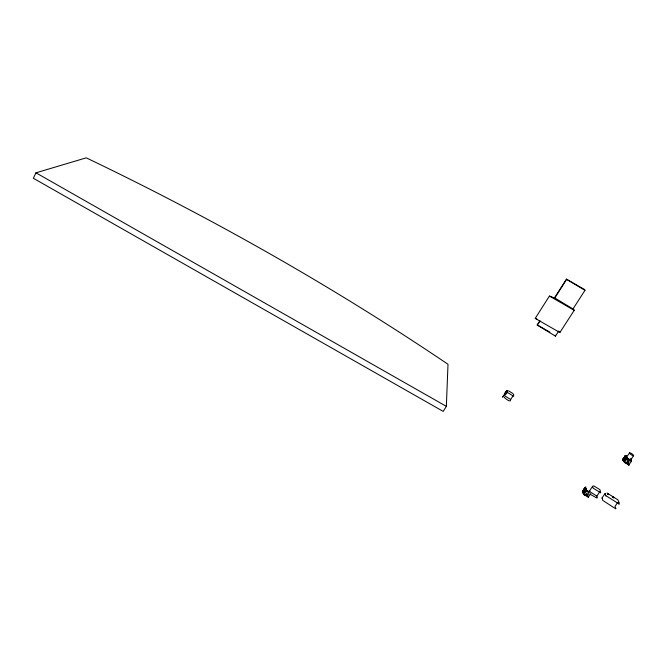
<?xml version="1.0" encoding="UTF-8"?>
<svg xmlns="http://www.w3.org/2000/svg" width="667" height="667" viewBox="0 0 667 667"><rect width="100%" height="100%" fill="white"/><g stroke="black" fill="none" stroke-linecap="round" stroke-linejoin="round"><path stroke-width="1" d="M583.333 492.471L583.992 494.064L582.416 491.404L584.859 487.894M583.083 492.596C589.153 477.514 583.308 497.474 582.858 491.262M589.111 492.213L586.318 490.328L586.001 488.544L583.333 493.188L583.908 492.471L583.183 492.671L583.908 492.471M590.779 493.697L588.344 497.007L584.075 494.714L586.16 491.07L585.993 489.27L587.143 490.995L589.294 491.963L587.91 491.554M607.562 493.713L607.72 493.73M505.069 394.664C505.127 393.572 504.51 393.663 504.919 394.514C503.885 391.346 510.872 388.586 505.553 393.98M585.876 488.436L586.885 490.679L585.659 488.186L585.501 489.003L584.609 488.086L585.851 488.352L585.051 488.061L586.068 488.611L586.035 489.545L585.859 488.544M624.671 462.114C620.402 460.463 626.221 455.394 625.146 455.945C626.647 456.803 625.146 455.586 627.497 458.738L631.532 461.205L628.798 464.941L624.57 462.131L627.038 458.704L630.849 460.13L631.424 459.338M585.484 488.311L582.941 492.196L582.483 491.204L583.1 492.454L582.616 491.312M623.47 460.664C629.415 453.602 624.587 455.686 623.462 460.213C624.245 459.913 622.003 459.972 623.837 459.922M631.19 459.096C632.133 460.23 630.715 459.088 631.182 459.73C630.974 459.246 631.707 460.105 631.09 459.088M582.775 491.546C588.694 485.768 582.816 489.528 585.293 487.994C579.957 493.88 583.917 490.829 582.791 492.063C587.052 488.327 584.834 487.802 584.967 488.169C582.316 490.754 582.933 492.463 582.491 491.621C583.383 489.886 584.3 487.06 585.701 488.669M583.958 494.455L583.542 492.571M587.777 495.881L587.327 495.914M608.304 494.597C607.879 493.955 609.029 494.139 608.179 494.622M626.388 456.486L626.797 458.888C625.713 456.07 627.981 459.305 626.913 458.179C625.663 455.719 627.78 457.287 625.738 459.221M626.913 463.29C627.872 463.532 625.663 463.932 627.255 463.198M582.7 491.637L582.941 492.196M585.985 488.519L586.026 489.486L585.851 489.028M612.731 497.24C614.707 497.599 612.981 496.907 613.523 497.916M504.986 394.53C505.869 394.314 503.702 393.697 504.886 393.697C505.027 394.572 505.102 394.739 504.686 393.622C505.486 396.732 506.895 388.311 507.62 391.254M585.009 488.536C585.643 489.228 584.2 486.81 585.418 488.911M613.615 497.699L612.639 496.69L613.623 497.607M626.463 457.479L626.405 456.511L626.58 457.395M631.282 459.947L630.632 459.738M631.349 459.204L631.466 459.821L630.065 460.18M631.057 459.813C631.574 459.471 630.365 458.312 631.432 459.88M613.565 497.098C613.19 497.89 614.074 496.823 612.798 497.207M613.073 496.748C612.073 495.864 613.982 498.174 613.423 496.94M613.623 497.274C613.79 497.499 612.873 497.215 613.657 497.44M631.249 459.104L631.124 459.771M631.332 459.446L631.474 459.771M583.508 493.155L586.16 489.836L585.951 489.178L586.243 490.353L585.826 488.944L586.035 489.545M586.193 495.481C586.76 495.456 585.326 495.848 586.551 495.264M631.541 461.347L631.082 460.505C631.341 461.481 631.399 459.563 630.623 459.963M583.108 492.304L585.693 488.236L586.143 489.261L586.185 488.828M586.193 489.153L585.976 488.552L586.201 488.903M626.897 458.779L626.605 457.537M625.854 456.862L626.021 456.136L626.913 458.179L626.505 456.595L626.455 457.42L626.263 456.32L625.246 456.086L622.861 459.43L623.061 460.105L626.063 456.17L625.338 455.869L626.005 456.862M507.295 390.929C495.548 405.428 509.113 390.003 506.787 390.795C507.895 390.053 503.185 395.022 505.227 394.472M583.942 492.888L583.191 492.813L584.192 494.806L583.333 493.188L585.918 489.336M626.463 457.362L626.621 456.837M624.012 460.58L622.761 459.396L623.17 460.188L622.845 459.196L623.412 459.53M504.944 394.464L504.627 393.622L505.144 394.222M613.348 497.549L612.639 496.773L613.256 497.007M624.479 461.256C623.603 461.522 623.203 459.163 622.845 459.796C623.253 459.588 623.52 461.864 625.871 456.07M446.348 406.361L447.999 364.265C332.808 286.51 211.572 217.851 86.243 157.837L35.96 172.811L33.35 178.256L443.188 411.397L446.348 406.361L35.96 172.811M505.211 394.806L505.227 394.722M586.743 490.303C586.176 489.786 586.31 489.703 586.118 489.761M627.113 458.679L626.613 457.304L627.439 458.646L631.074 460.005L630.165 460.205L631.165 460.113L628.664 459.53L630.323 459.955M507.295 391.187L506.828 390.787L504.569 394.114M504.877 393.847L504.636 394.23M506.386 390.979L506.953 391.421M586.318 490.328L586.26 489.728M623.595 460.338L622.845 459.196L623.537 460.405M585.893 495.373L585.576 495.231M583.35 492.379L583.116 491.821M626.221 456.361C625.788 455.052 621.602 459.713 623.245 460.13M626.138 456.211L626.505 457.279M623.728 460.03C621.519 460.372 624.154 458.321 625.954 456.361C624.537 456.245 625.496 456.211 625.629 455.92C627.43 456.386 621.902 460.505 623.953 459.922M626.221 456.32L625.296 456.078L625.963 456.095M583.408 493.23C584.075 494.689 583.967 493.221 583.433 493.438L583.908 493.113L583.358 493.138M586.626 490.528C583.583 488.244 590.462 492.613 588.669 491.913M627.055 458.304L626.621 457.387L629.006 459.313M507.262 391.554L507.395 391.037M631.499 461.489L631.015 460.213L631.324 460.705M586.043 495.506L586.61 495.681M585.859 490.003L586.143 489.486L586.16 491.07L585.859 490.003C586.743 489.636 586.168 490.37 586.426 489.845M623.061 460.105L625.596 455.911M627.047 463.682L626.446 463.257L626.897 463.365M582.499 491.229L583.158 492.388M627.664 458.404L628.022 459.104L626.663 457.429L623.895 461.397L624.212 461.055L624.612 462.064M505.586 394.164C508.587 393.422 505.778 389.428 507.228 391.321M582.424 491.437L582.591 491.946L582.616 491.421M631.099 459.321C631.199 460.097 630.598 458.921 631.382 459.68M506.87 390.82L505.186 394.022M626.455 457.087L626.83 458.204M583.35 493.322C586.551 490.729 586.035 487.193 586.018 489.428L586.393 490.32L586.276 489.803M586.843 490.92C585.884 489.261 587.227 490.328 586.26 490.962M583.25 492.746L583.758 492.605M623.111 459.271L623.203 460.18M627.797 458.504L628.197 458.854M625.488 455.961L625.654 456.678M625.871 456.47L625.304 456.111L625.813 456.186M627.088 458.054L627.497 458.738M626.413 456.962L626.63 457.045M587.969 496.131L587.969 496.948L587.877 496.015L587.018 495.898M626.588 457.195L623.803 461.289L624.671 461.247M585.309 488.169L584.651 488.077L585.709 488.486M507.145 391.487C506.003 390.528 507.429 391.054 506.82 391.079M624.354 461.464L624.771 462.706L623.937 461.381L624.412 461.297M507.162 391.312L506.795 390.87M623.253 459.922L623.712 460.197M589.878 491.246L589.703 490.887M627.605 458.596L626.88 457.629L627.23 458.371M582.808 492.163L582.433 491.346L582.966 491.796M628.114 463.907L628.564 463.898L627.505 463.915M628.648 464.049L628.572 464.874L628.547 463.949M631.274 459.997L630.257 460.213L630.815 459.788M586.835 490.462L587.485 491.179L586.852 490.362M607.937 494.055L608.054 494.43M585.159 488.086L585.559 488.911M584.767 488.061L585.418 488.594L584.942 487.877M624.029 460.322L622.836 459.546M583.216 492.321L582.533 491.862L582.9 491.637M625.754 456.77L625.329 456.095L626.055 456.778M623.795 461.114L626.263 456.945M504.594 393.772L504.744 394.18L504.544 393.78M602.109 497.949L602.818 500.433L615.741 508.829M623.995 461.397C624.954 462.331 623.77 461.256 624.487 461.389M583.058 492.221L583.225 491.929M583.433 493.155L584.634 493.964M583.925 493.747L583.542 493.071M582.458 491.321L582.716 492.071M625.538 456.587L625.262 455.936L625.696 456.37M612.639 496.773L613.373 497.282M625.046 456.003L625.479 456.02M583.542 493.43L583.883 494.122L583.608 493.338M588.294 491.462L588.803 491.721M629.398 459.855L630.749 460.08L630.148 460.13M586.493 490.287L586.176 489.561M625.421 456.495L625.438 456.22M626.213 456.553L625.004 456.103L625.396 455.886M582.791 491.887L583.3 492.171L583.008 491.729M586.076 489.561L586.468 490.862M630.432 460.113L630.924 460.055M608.254 494.489L607.895 493.972M626.838 458.829L626.388 457.896L626.613 457.445L627.005 457.896M625.629 462.581C626.647 463.598 624.512 461.689 625.996 463.115M608.362 494.439L607.937 494.214M587.152 490.82L586.81 490.52M507.203 391.17L506.895 390.97M624.162 461.381C624.712 462.431 623.47 460.872 624.554 461.339M624.17 461.439L624.504 462.156L624.287 461.489M507.137 391.129L506.87 391.346M535.217 318.384L549.416 296.065L555.319 298.282L573.845 309.48L574.204 310.322L559.871 332.541L535.217 318.384L536.918 318.976M558.788 330.965L555.444 336.151L537.177 325.029L539.928 320.702M554.277 298.216L566.408 279.181L584.542 289.52L584.967 290.353L572.711 309.363M537.177 325.029L539.161 322.469M555.144 297.407L566.725 279.256M630.932 459.313L630.615 459.555M505.619 394.23L506.737 392.496M504.119 397.207C504.719 397.932 511.155 403.585 510.672 399.516L513.482 395.147M585.568 488.544L584.992 487.927L585.526 488.419M583.1 492.821L585.718 488.869M583.216 493.105L585.859 489.228M589.278 491.204L592.655 486.268L593.697 485.868L599.95 489.661L600.709 492.838L593.088 488.086L592.596 486.468M589.736 493.989L596.848 498.057L597.349 497.732L596.848 496.081L599.633 492.013M623.512 460.814L626.296 456.728M623.653 461.08L626.371 457.128M623.728 461.18L629.548 452.876A2.476 0.584 34.7 0 1 631.916 453.802A2.476 0.584 34.7 0 1 633.65 455.628L630.123 460.772M601.909 498.099L605.252 493.247M619.126 503.952L606.028 495.781M617.484 502.651L614.982 506.511L615.899 508.596M584.609 488.136L585.434 488.277M585.284 494.681L583.783 493.78L584.3 494.047M585.201 488.511L584.842 488.069M587.819 491.262L588.669 491.621M623.478 459.838L623.478 460.322M583.617 493.538L583.825 493.989L583.683 493.355M628.898 464.374L629.031 464.907L628.606 464.024M626.913 458.179L626.997 457.762M584.242 494.072L585.151 494.581M626.388 457.896L626.613 457.445L626.697 458.279M628.039 463.907L627.714 463.949M629.323 459.738L630.232 459.955M623.895 461.397L624.212 461.055L624.379 461.622M608.137 494.255L608.279 494.314M628.422 464.149L627.93 464.007M584.834 488.136L585.543 488.136M586.46 489.945L586.393 489.995M582.741 491.604L582.983 491.904M583.525 493.555L583.925 494.18L583.683 493.422M584.942 494.822L585.276 495.064L584.817 494.689M605.052 493.672L605.869 496.006M630.682 458.938L630.865 459.305M624.345 461.714L624.154 461.247L624.771 462.706M628.047 462.273L627.439 461.347L628.214 462.239L628.222 461.13L628.131 461.923M612.931 496.982L613.156 497.29M629.431 459.571L628.689 459.305M628.723 464.932L628.439 464.407M607.745 493.813L608.187 493.98M504.769 394.072L504.977 394.28M629.598 459.705L629.106 459.555M588.536 491.646L588.011 491.537M549.416 296.065L574.204 310.322M537.502 325.062L549.833 332.141M566.408 279.181L584.967 290.353M508.487 390.795L512.99 393.58M507.078 392.196L513.648 396.265L513.582 394.297M504.127 395.464L510.672 399.516M607.02 493.03L617.884 499.816L619.201 502.793M589.269 491.337L596.848 496.081M582.499 491.771L582.666 492.029M587.193 490.72L586.777 490.237M586.026 488.661L586.051 489.044M624.679 461.889L624.087 461.497M584.192 494.806L583.767 493.738M583.9 493.622L583.708 493.163M631.332 460.847L631.082 460.505M628.539 461.731L628.381 461.456M624.404 462.048L624.204 461.564M626.58 457.787L626.963 458.738M628.964 464.332L629.173 464.832M559.555 331.632L559.871 332.541M555.119 335.176L555.444 336.151M588.402 496.373L588.611 496.865M588.336 496.415L588.486 496.957M588.111 496.481L588.419 496.99M588.186 497.015L587.885 496.448M618.542 502.518L618.968 504.177M585.985 489.911L586.11 490.428M633.575 455.736A2.476 0.584 34.7 0 1 631.257 454.761A2.476 0.584 34.7 0 1 629.523 452.935M627.622 461.547L627.472 461.281C628.998 461.647 627.414 460.672 627.622 461.547M626.638 458.329L626.43 457.845L626.638 458.329M627.614 462.073L627.439 461.347L627.614 462.073M631.316 460.922L631.124 460.422L631.307 460.914M586.051 490.478L585.893 489.962L586.051 490.478M583.825 493.772L583.683 493.288L583.825 493.772M586.893 494.747A1.017 0.934 -1.4 0 0 588.427 493.939A1.017 0.934 -1.4 0 0 586.902 493.13A1.017 0.934 -1.4 0 0 586.893 494.747M627.597 462.656A1.017 0.934 -5.3 0 0 629.048 461.722A1.017 0.934 -5.3 0 0 627.464 461.047A1.017 0.934 -5.3 0 0 627.597 462.656"/></g></svg>
